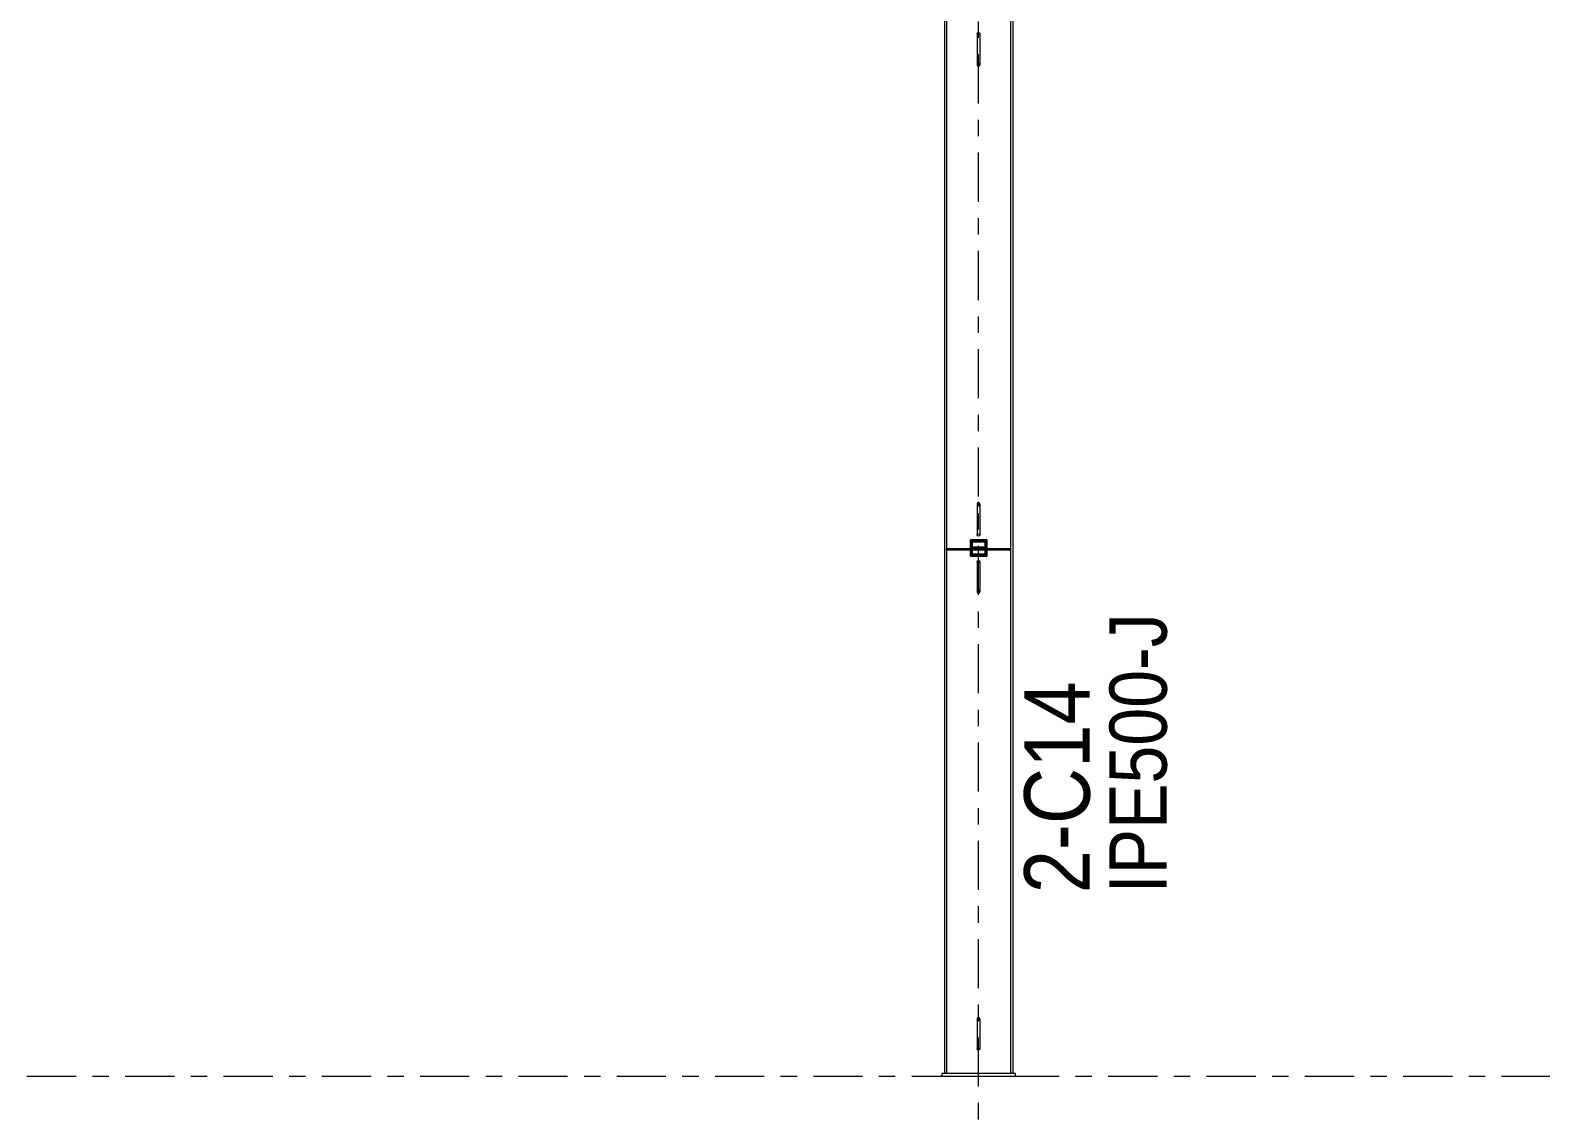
# Model space of a CAD drawing. Header units: millimetres. Extents: x -49 to 773, y -65 to 509.
# Drawn here: x 164.2 to 256.4, y 14.6 to 80.5 of the extents above; entities that cross this region are included whole.
import ezdxf

# ---------------------------------------------------------------- set-up
doc = ezdxf.new("R2010")
doc.units = ezdxf.units.MM
for name, pattern in [('XKITLINE00', [0]), ('XKITLINE02', [4, 2, -2]), ('XKITLINE03', [6, 3, -1, 1, -1])]:
    doc.linetypes.add(name, pattern=pattern)
for name, color, linetype, lineweight in [('Part', 2, 'Continuous', 0), ('PartMark', 7, 'Continuous', 0), ('S-grid', 1, 'Continuous', 0)]:
    doc.layers.add(name, color=color, linetype=linetype, lineweight=lineweight)
doc.styles.add('ARIAL', font='ARIAL.TTF')

# ---------------------------------------------------------------- blocks, each defined once
blk = doc.blocks.new('*A63')
at = {"layer": 'Part'}
blk.add_hatch(color=3, dxfattribs=at).paths.add_polyline_path([(222.083, 51.672), (222.142, 51.645), (222.167, 51.579), (222.142, 51.514), (222.083, 51.486), (222.024, 51.514), (222, 51.579), (222.024, 51.645)], flags=17)
blk = doc.blocks.new('*A64')
at = {"layer": 'Part'}
blk.add_hatch(color=3, dxfattribs=at).paths.add_polyline_path([(222.083, 46.324), (222.142, 46.297), (222.167, 46.232), (222.142, 46.166), (222.083, 46.139), (222.024, 46.166), (222, 46.232), (222.024, 46.297)], flags=17)
blk = doc.blocks.new('*A65')
at = {"layer": 'Part'}
blk.add_hatch(color=3, dxfattribs=at).paths.add_polyline_path([(222.083, 20.256), (222.142, 20.229), (222.167, 20.164), (222.142, 20.099), (222.083, 20.071), (222.024, 20.099), (222, 20.164), (222.024, 20.229)], flags=17)
blk = doc.blocks.new('*A66')
at = {"layer": 'Part'}
h = blk.add_hatch(color=3, dxfattribs=at)
h.paths.add_polyline_path([(221.667, 48.488), (221.667, 49.321), (222.5, 49.321), (222.5, 48.488)], flags=17)
h.paths.add_polyline_path([(221.7, 49.288), (221.7, 48.521), (222.467, 48.521), (222.467, 49.288)])
blk = doc.blocks.new('*A84')
at = {"layer": 'Part'}
blk.add_hatch(color=3, dxfattribs=at).paths.add_polyline_path([(222.083, 78.492), (222.142, 78.465), (222.167, 78.399), (222.142, 78.334), (222.083, 78.306), (222.024, 78.334), (222, 78.399), (222.024, 78.465)], flags=17)
blk = doc.blocks.new('*A278')
at = {"layer": 'S-grid', "color": 1, "linetype": 'XKITLINE03', "lineweight": 0}
blk.add_line((-10, 16.667), (307.287, 16.667), dxfattribs=at)
blk = doc.blocks.new('*A467')
at = {"layer": 'S-grid', "color": 1, "linetype": 'XKITLINE03', "lineweight": 0}
blk.add_line((222.083, -7.962), (222.083, 140.208), dxfattribs=at)
blk = doc.blocks.new('*A469')
at = {"layer": 'Part', "color": 2, "linetype": 'XKITLINE00', "lineweight": 0}
for p, q in [((220, 114.359), (220, 114.315)), ((224.167, 114.359), (220, 114.359)), ((220.133, 114.359), (220.133, 113.339)), ((224.033, 114.359), (224.033, 113.339)), ((224.167, 114.359), (224.167, 16.833)), ((220.133, 113.255), (220.133, 81.101)), ((224.033, 113.255), (224.033, 81.101)), ((220, 102.982), (220, 16.833)), ((220.133, 81.017), (220.133, 48.863)), ((224.033, 81.017), (224.033, 48.863)), ((220.133, 48.78), (220.133, 16.833)), ((224.033, 48.78), (224.033, 16.833))]:
    blk.add_line(p, q, dxfattribs=at)
at = {"layer": 'Part', "color": 7, "linetype": 'XKITLINE02', "lineweight": 0}
for p, q in [((220, 114.315), (220, 102.982)), ((220.133, 113.339), (220.133, 113.255)), ((224.033, 113.339), (224.033, 113.255)), ((220.133, 81.101), (220.133, 81.017)), ((224.033, 81.101), (224.033, 81.017)), ((220.133, 48.863), (220.133, 48.78)), ((224.033, 48.863), (224.033, 48.78)), ((224.167, 16.833), (220, 16.833))]:
    blk.add_line(p, q, dxfattribs=at)
blk = doc.blocks.new('*A470')
at = {"layer": 'Part', "color": 2, "linetype": 'XKITLINE00', "lineweight": 0}
for p, q in [((219.833, 16.833), (219.833, 16.667)), ((224.333, 16.833), (219.833, 16.833)), ((219.833, 16.667), (224.333, 16.667)), ((224.333, 16.667), (224.333, 16.833))]:
    blk.add_line(p, q, dxfattribs=at)
blk = doc.blocks.new('*A471')
at = {"layer": 'Part', "color": 7, "linetype": 'XKITLINE02', "lineweight": 0}
for p, q in [((224.033, 48.863), (220.133, 48.863)), ((220.133, 48.78), (220.133, 48.863)), ((220.258, 48.863), (220.258, 48.78)), ((223.908, 48.78), (223.908, 48.863)), ((224.033, 48.863), (224.033, 48.78)), ((224.033, 48.78), (220.133, 48.78))]:
    blk.add_line(p, q, dxfattribs=at)
blk = doc.blocks.new('*A472')
at = {"layer": 'Part', "color": 2, "linetype": 'XKITLINE00', "lineweight": 0}
for p, q in [((221.583, 48.863), (220.133, 48.863)), ((220.133, 48.78), (220.133, 48.863)), ((224.033, 48.863), (222.583, 48.863)), ((224.033, 48.863), (224.033, 48.78)), ((221.583, 48.78), (220.133, 48.78)), ((224.033, 48.78), (222.583, 48.78))]:
    blk.add_line(p, q, dxfattribs=at)
at = {"layer": 'Part', "color": 7, "linetype": 'XKITLINE02', "lineweight": 0}
for p, q in [((220.258, 48.78), (220.258, 48.863)), ((222.583, 48.863), (221.583, 48.863)), ((223.908, 48.78), (223.908, 48.863)), ((222.583, 48.78), (221.583, 48.78))]:
    blk.add_line(p, q, dxfattribs=at)
blk = doc.blocks.new('*A521')
at = {"layer": 'Part', "color": 2, "linetype": 'XKITLINE00', "lineweight": 0}
for p, q in [((222.024, 51.645), (222, 51.579)), ((222.083, 51.672), (222.024, 51.645)), ((222.142, 51.645), (222.083, 51.672)), ((222.167, 51.579), (222.142, 51.645)), ((222, 51.579), (222, 50.156)), ((222, 51.579), (222.024, 51.514)), ((222.024, 51.514), (222.083, 51.486)), ((222.083, 51.486), (222.142, 51.514)), ((222.142, 51.514), (222.167, 51.579)), ((222.167, 51.579), (222.167, 50.156))]:
    blk.add_line(p, q, dxfattribs=at)
at = {"layer": 'Part', "color": 7, "linetype": 'XKITLINE02', "lineweight": 0}
for p, q in [((222, 50.156), (222, 49.692)), ((222.167, 50.156), (222.167, 49.692)), ((222, 49.692), (222.024, 49.744)), ((222.024, 49.639), (222, 49.692)), ((222.024, 49.744), (222.083, 49.766)), ((222.083, 49.617), (222.024, 49.639)), ((222.083, 49.766), (222.142, 49.744)), ((222.142, 49.639), (222.083, 49.617)), ((222.142, 49.744), (222.167, 49.692)), ((222.167, 49.692), (222.142, 49.639))]:
    blk.add_line(p, q, dxfattribs=at)
blk = doc.blocks.new('*A522')
at = {"layer": 'Part', "color": 7, "linetype": 'XKITLINE02', "lineweight": 0}
for p, q in [((222, 48.069), (222.024, 48.122)), ((222, 48.069), (222, 47.615)), ((222.024, 48.016), (222, 48.069)), ((222.024, 48.122), (222.083, 48.144)), ((222.083, 47.994), (222.024, 48.016)), ((222.083, 48.144), (222.142, 48.122)), ((222.142, 48.016), (222.083, 47.994)), ((222.142, 48.122), (222.167, 48.069)), ((222.167, 48.069), (222.142, 48.016)), ((222.167, 48.069), (222.167, 47.615))]:
    blk.add_line(p, q, dxfattribs=at)
at = {"layer": 'Part', "color": 2, "linetype": 'XKITLINE00', "lineweight": 0}
for p, q in [((222, 47.615), (222, 46.232)), ((222.167, 47.615), (222.167, 46.232)), ((222.024, 46.297), (222, 46.232)), ((222, 46.232), (222.024, 46.166)), ((222.083, 46.324), (222.024, 46.297)), ((222.024, 46.166), (222.083, 46.139)), ((222.142, 46.297), (222.083, 46.324)), ((222.083, 46.139), (222.142, 46.166)), ((222.167, 46.232), (222.142, 46.297)), ((222.142, 46.166), (222.167, 46.232))]:
    blk.add_line(p, q, dxfattribs=at)
blk = doc.blocks.new('*A523')
at = {"layer": 'Part', "color": 2, "linetype": 'XKITLINE00', "lineweight": 0}
for p, q in [((222.024, 20.229), (222, 20.164)), ((222, 20.164), (222, 18.78)), ((222, 20.164), (222.024, 20.099)), ((222.083, 20.256), (222.024, 20.229)), ((222.024, 20.099), (222.083, 20.071)), ((222.142, 20.229), (222.083, 20.256)), ((222.083, 20.071), (222.142, 20.099)), ((222.167, 20.164), (222.142, 20.229)), ((222.142, 20.099), (222.167, 20.164)), ((222.167, 20.164), (222.167, 18.78))]:
    blk.add_line(p, q, dxfattribs=at)
at = {"layer": 'Part', "color": 7, "linetype": 'XKITLINE02', "lineweight": 0}
for p, q in [((222, 18.78), (222, 18.327)), ((222.167, 18.78), (222.167, 18.327)), ((222, 18.327), (222.024, 18.38)), ((222.024, 18.274), (222, 18.327)), ((222.024, 18.38), (222.083, 18.402)), ((222.083, 18.252), (222.024, 18.274)), ((222.083, 18.402), (222.142, 18.38)), ((222.142, 18.274), (222.083, 18.252)), ((222.142, 18.38), (222.167, 18.327)), ((222.167, 18.327), (222.142, 18.274))]:
    blk.add_line(p, q, dxfattribs=at)
blk = doc.blocks.new('*A524')
at = {"layer": 'Part', "color": 7, "linetype": 'XKITLINE02', "lineweight": 0}
for p, q in [((222.5, 49.321), (221.667, 49.321)), ((221.667, 49.321), (221.667, 48.488)), ((221.7, 48.521), (221.7, 49.288)), ((221.7, 49.288), (222.467, 49.288)), ((222.467, 49.288), (222.467, 48.521)), ((222.5, 48.488), (222.5, 49.321)), ((221.667, 48.488), (222.5, 48.488)), ((222.467, 48.521), (221.7, 48.521))]:
    blk.add_line(p, q, dxfattribs=at)
blk = doc.blocks.new('*A525')
at = {"layer": 'Part', "color": 2, "linetype": 'XKITLINE00', "lineweight": 0}
for p, q in [((221.667, 48.488), (221.667, 49.321)), ((221.667, 49.321), (222.5, 49.321)), ((221.7, 48.521), (221.7, 49.288)), ((221.7, 49.288), (222.467, 49.288)), ((222.467, 49.288), (222.467, 48.521)), ((222.5, 49.321), (222.5, 48.488)), ((222.5, 48.488), (221.667, 48.488)), ((222.467, 48.521), (221.7, 48.521))]:
    blk.add_line(p, q, dxfattribs=at)
blk = doc.blocks.new('*A526')
at = {"layer": 'Part', "color": 7, "linetype": 'XKITLINE02', "lineweight": 0}
for p, q in [((221.583, 49.405), (222.583, 49.405)), ((221.583, 48.405), (221.583, 49.405)), ((222.583, 49.405), (222.583, 48.405)), ((222.583, 48.405), (221.583, 48.405))]:
    blk.add_line(p, q, dxfattribs=at)
blk = doc.blocks.new('*A527')
at = {"layer": 'Part', "color": 7, "linetype": 'XKITLINE02', "lineweight": 0}
for p, q in [((221.583, 48.946), (221.583, 48.863)), ((222.583, 48.946), (221.583, 48.946)), ((221.583, 48.863), (222.583, 48.863)), ((222.583, 48.863), (222.583, 48.946))]:
    blk.add_line(p, q, dxfattribs=at)
blk = doc.blocks.new('*A528')
at = {"layer": 'Part', "color": 2, "linetype": 'XKITLINE00', "lineweight": 0}
for p, q in [((222.583, 49.405), (221.583, 49.405)), ((221.583, 49.405), (221.583, 48.405)), ((222.583, 48.405), (222.583, 49.405)), ((221.583, 48.405), (222.583, 48.405))]:
    blk.add_line(p, q, dxfattribs=at)
blk = doc.blocks.new('*A529')
at = {"layer": 'Part', "color": 7, "linetype": 'XKITLINE02', "lineweight": 0}
for p, q in [((221.583, 48.863), (221.583, 48.946)), ((221.583, 48.946), (222.583, 48.946)), ((222.583, 48.863), (221.583, 48.863)), ((222.583, 48.946), (222.583, 48.863))]:
    blk.add_line(p, q, dxfattribs=at)
blk = doc.blocks.new('*A587')
at = {"layer": 'Part', "color": 7, "linetype": 'XKITLINE02', "lineweight": 0}
for p, q in [((222, 80.287), (222.024, 80.34)), ((222, 80.287), (222, 79.823)), ((222.024, 80.235), (222, 80.287)), ((222.024, 80.34), (222.083, 80.362)), ((222.083, 80.213), (222.024, 80.235)), ((222.083, 80.362), (222.142, 80.34)), ((222.142, 80.235), (222.083, 80.213)), ((222.142, 80.34), (222.167, 80.287)), ((222.167, 80.287), (222.142, 80.235)), ((222.167, 80.287), (222.167, 79.823))]:
    blk.add_line(p, q, dxfattribs=at)
at = {"layer": 'Part', "color": 2, "linetype": 'XKITLINE00', "lineweight": 0}
for p, q in [((222, 79.823), (222, 78.399)), ((222.167, 79.823), (222.167, 78.399)), ((222.024, 78.465), (222, 78.399)), ((222, 78.399), (222.024, 78.334)), ((222.083, 78.492), (222.024, 78.465)), ((222.142, 78.465), (222.083, 78.492)), ((222.167, 78.399), (222.142, 78.465)), ((222.142, 78.334), (222.167, 78.399)), ((222.024, 78.334), (222.083, 78.306)), ((222.083, 78.306), (222.142, 78.334))]:
    blk.add_line(p, q, dxfattribs=at)
blk = doc.blocks.new('*A1217')
at = {"layer": 'PartMark', "color": 7, "style": 'ARIAL', "width": 0.85}
blk.add_text('IPE500-J', height=3.5, rotation=90.00021, dxfattribs=at).set_placement((233.567, 27.833))
at = {"layer": 'PartMark', "color": 3, "style": 'ARIAL', "width": 0.85}
blk.add_text('2-C14', height=4, rotation=90.00021, dxfattribs=at).set_placement((228.867, 27.833))

msp = doc.modelspace()

# ---------------------------------------------------------------- block references
at = {"lineweight": 0}
for name in ['*A467', '*A469', '*A587', '*A84', '*A63', '*A521', '*A471', '*A472', '*A526', '*A528', '*A527', '*A529', '*A66', '*A524', '*A525', '*A522', '*A64', '*A1217', '*A65', '*A523', '*A278', '*A470']:
    msp.add_blockref(name, (0, 0), dxfattribs=at)

doc.saveas('drawing.dxf')
